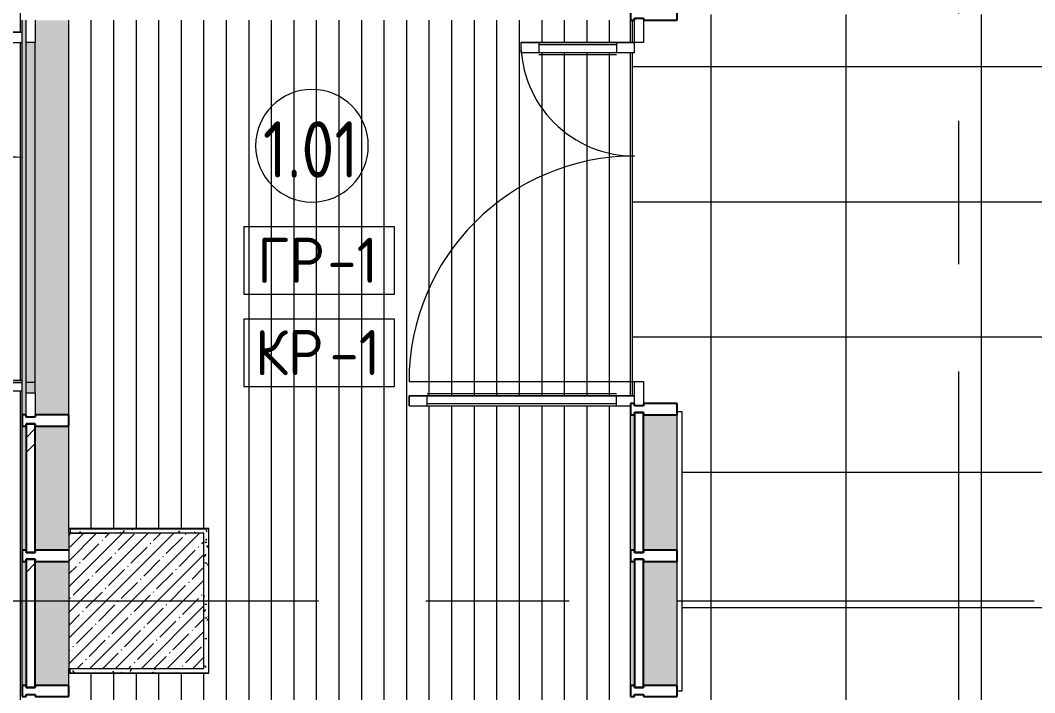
# Model space of a CAD drawing. Header units: millimetres. Extents: x -4005 to 195566, y -8553 to 29000.
# Drawn here: x 3845 to 8346, y 17743 to 20725 of the extents above; entities that cross this region are included whole.
import ezdxf

# ---------------------------------------------------------------- set-up
doc = ezdxf.new("R2010")
doc.units = ezdxf.units.MM
doc.linetypes.add('Осевая', pattern=[3175, 635, -476.25, 1587.5, -476.25])
for name, color, linetype, lineweight in [('A-AREA-IDEN', 7, 'Continuous', 9), ('A-DETL-GENF', 7, 'Continuous', 9), ('A-DOOR', 7, 'Continuous', 9), ('A-DOOR-1', 7, 'Continuous', 13), ('A-FLOR-IDEN', 7, 'Continuous', 9), ('A-FLOR-PATT', 7, 'Continuous', 9), ('A-GLAZ-CURT', 7, 'Continuous', 9), ('A-GLAZ-CURT-1', 7, 'Continuous', 25), ('A-GLAZ-CWMG', 7, 'Continuous', 9), ('A-GLAZ-CWMG-1', 7, 'Continuous', 25), ('S-COLS', 7, 'Continuous', 9), ('Оси-2', 7, 'Осевая', 9)]:
    doc.layers.add(name, color=color, linetype=linetype, lineweight=lineweight)
for name, color, linetype, lineweight, true_color in [('A-FLOR-1', 7, 'Continuous', 9, 0x787878), ('A-WALL-1', 9, 'Continuous', 9, 0x808080), ('A-WALL-FNSH-1', 9, 'Continuous', 9, 0x808080), ('I-WALL-2', 9, 'Continuous', 9, 0x808080), ('S-COLS-1', 9, 'Continuous', 9, 0x808080)]:
    doc.layers.add(name, color=color, linetype=linetype, lineweight=lineweight, true_color=true_color)
doc.styles.add('GOST Common', font='GOST_Common.ttf', dxfattribs={"width": 0.9, "height": 250})
doc.styles.add('GOST Common_1', font='GOST_Common.ttf', dxfattribs={"height": 200})
pattern_1 = [(0, (0, 0), (121.92, 30.48), [10.058, -81.382, 10.058, -81.382, -487.68]), (0, (0, 0), (121.92, 30.48), [-182.88, 10.058, -172.822, 10.058, -81.382, -213.36]), (0, (0, 0), (121.92, 30.48), [-457.2, 10.058, -50.902, 10.058, -142.342]), (120, (45.72, 15.24), (-87.356454, 90.345817), [10.058, -81.382, 10.058, -81.382, -487.68]), (120, (45.72, 15.24), (-87.356454, 90.345817), [-182.88, 10.058, -172.822, 10.058, -81.382, -213.36]), (120, (45.72, 15.24), (-87.356454, 90.345817), [-457.2, 10.058, -50.902, 10.058, -142.342]), (240, (60.96, 76.2), (-34.563546, -120.825817), [10.058, -81.382, 10.058, -81.382, -487.68]), (240, (60.96, 76.2), (-34.563546, -120.825817), [-182.88, 10.058, -172.822, 10.058, -81.382, -213.36]), (240, (60.96, 76.2), (-34.563546, -120.825817), [-457.2, 10.058, -50.902, 10.058, -142.342])]

# ---------------------------------------------------------------- blocks, each defined once
blk = doc.blocks.new('Системная панель - Стекло - 40мм-32257947-План отделки полов с раскладкой материалов 1 этажа в осях 1-12')
at = {"layer": 'A-GLAZ-CURT'}
h = blk.add_hatch(dxfattribs=at)
h.set_pattern_fill('FP_35', color=256, style=0, pattern_type=2)
h.set_pattern_definition([(135, (18575, -6670), (-282.843, -282.843), [200, -600]), (135, (18675, -6870), (-282.843, -282.843), [600, -200]), (135, (18775, -6470), (-282.843, -282.843), [200, -600])])
h.paths.add_polyline_path([(310, 0), (310, 40), (-310, 40), (-310, 0), (245, 0)])
at = {"layer": 'A-GLAZ-CURT-1'}
for p, q in [((310, 40), (-310, 40)), ((-310, 40), (-310, 0)), ((-310, 0), (310, 0)), ((310, 0), (310, 40))]:
    blk.add_line(p, q, dxfattribs=at)
blk = doc.blocks.new('Прямоугольный импост - Импост структурный с накладкой - 190мм-32257948-План отделки полов с раскладкой материалов 1 этажа в осях 1-12')
at = {"layer": 'A-GLAZ-CWMG'}
for points in [[(6553, 18375), (6570, 18375), (6570, 18975), (6553, 18975), (6553, 18409.4)], [(6610, 18375), (6760, 18375), (6760, 18975), (6610, 18975), (6610, 18478.6)]]:
    blk.add_hatch(color=256, dxfattribs=at).paths.add_polyline_path(points)
for p, q in [((6553, 18375), (6553, 18975)), ((6760, 18375), (6760, 18975))]:
    blk.add_line(p, q, dxfattribs=at)
blk = doc.blocks.new('Прямоугольный импост - Импост структурный с накладкой - 190мм-22862222-План отделки полов с раскладкой материалов 1 этажа в осях 1-12')
at = {"layer": 'A-GLAZ-CWMG-1'}
for p, q in [((-25, 0), (-25, 17)), ((-25, 17), (25, 17)), ((-15, 0), (-25, 0)), ((-15, -40), (-15, 0)), ((25, 0), (15, 0)), ((15, 0), (15, -40)), ((25, 17), (25, 0)), ((-25, -190), (-25, -40)), ((-25, -40), (-15, -40)), ((15, -40), (25, -40)), ((25, -40), (25, -190)), ((25, -190), (-25, -190))]:
    blk.add_line(p, q, dxfattribs=at)
blk = doc.blocks.new('Прямоугольный импост - Импост структурный с накладкой - 190мм-23190277-План отделки полов с раскладкой материалов 1 этажа в осях 1-12')
at = {"layer": 'A-GLAZ-CWMG'}
for points in [[(3871.1, 19950.1), (3871.1, 20725.1), (3854.1, 20725.1), (3854.1, 19950.1), (3861.1, 19950.1)], [(4006.1, 19950.1), (4061.1, 19950.1), (4060, 20725.1), (3911.1, 20725.1), (3911.1, 19950.1)], [(3871.1, 19950.1), (3911.1, 19950.1), (3910, 20627.1), (3871.1, 20627.1), (3871.1, 20415.6)]]:
    blk.add_hatch(color=256, dxfattribs=at).paths.add_polyline_path(points)
for p, q in [((3854.1, 19950.1), (3854.1, 20725.1)), ((4061.1, 19950.1), (4061.1, 20725)), ((3871.1, 19950.1), (3871.1, 20627.1)), ((3911.1, 19950.1), (3911.1, 20627.1))]:
    blk.add_line(p, q, dxfattribs=at)
blk = doc.blocks.new('BSC_Колонна _Прямоугольная - 600х600-17858062-План отделки полов с раскладкой материалов 1 этажа в осях 1-12')
at = {"layer": 'S-COLS'}
h = blk.add_hatch(dxfattribs=at)
h.set_pattern_fill('FP_84', color=256, style=0, pattern_type=2)
h.set_pattern_definition([(45, (-4360, -18150), (-57.02463, 57.02463), []), (45, (-4302.975, -18150), (-57.02463, 57.02463), [100.806, -20.161, 3.353, -16.808])])
h.paths.add_polyline_path([(300, -300), (300, 300), (-300, 300), (-300, -300), (-4.9, -300)])
at = {"layer": 'S-COLS-1'}
for p, q in [((300, 300), (-300, 300)), ((-300, 300), (-300, -300)), ((300, -300), (300, 300)), ((-300, -300), (300, -300))]:
    blk.add_line(p, q, dxfattribs=at)
blk = doc.blocks.new('Дверь_Витражная_остекление_ - ДВН_ДАО_Главный вход_1800 в свету 3-32257949-План отделки полов с раскладкой материалов 1 этажа в осях 1-12')
at = {"layer": 'A-DETL-GENF'}
for p, q in [((-707, 0), (-752, 0)), ((-752, -504), (-752, 0)), ((-707, 0), (-752, 0)), ((-752, 0), (-752, -504)), ((-707, -504), (-707, 0)), ((-707, -504), (-707, 0)), ((815, -1000), (815, 0)), ((815, 0), (815, -1000)), ((860, -1000), (860, -17)), ((860, -1000), (860, -17)), ((-752, -80), (-707, -80)), ((-742, -424), (-742, -80)), ((-698, -424), (-698, -80)), ((806, -920), (806, -80)), ((860, -80), (815, -80)), ((850, -920), (850, -80)), ((-752, -424), (-707, -424)), ((-752, -504), (-707, -504)), ((-752, -504), (-707, -504)), ((860, -920), (815, -920)), ((860, -1000), (815, -1000)), ((815, -1000), (860, -1000))]:
    blk.add_line(p, q, dxfattribs=at)
at = {"layer": 'A-DOOR'}
for p, q in [((-752, -504), (-752, 0)), ((752, -1000), (752, 0))]:
    blk.add_line(p, q, dxfattribs=at)
for centre, radius, start, end in [((-752, 0), 504, 270, 0), ((752, 0), 1000, 180, 270)]:
    blk.add_arc(centre, radius, start, end, dxfattribs=at)
at = {"layer": 'A-DOOR-1'}
for p, q in [((-850, 40), (-752, 40)), ((-752, 40), (-752, 0)), ((752, 40), (850, 40)), ((752, 0), (752, 40)), ((-752, 0), (-850, 0)), ((850, 0), (752, 0))]:
    blk.add_line(p, q, dxfattribs=at)
blk = doc.blocks.new('Системная панель - Стекло - 40мм-23926328-План отделки полов с раскладкой материалов 1 этажа в осях 1-12')
at = {"layer": 'A-GLAZ-CURT'}
h = blk.add_hatch(dxfattribs=at)
h.set_pattern_fill('FP_88', color=256, style=0, pattern_type=2)
h.set_pattern_definition([(135, (17950, -6670), (-282.843, -282.843), [200, -600]), (135, (18050, -6870), (-282.843, -282.843), [600, -200]), (135, (18150, -6470), (-282.843, -282.843), [200, -600])])
h.paths.add_polyline_path([(285, 40), (-285, 40), (-285, 0), (285, 0)])
at = {"layer": 'A-GLAZ-CURT-1'}
for p, q in [((285, 40), (-285, 40)), ((-285, 40), (-285, 0)), ((-285, 0), (285, 0)), ((285, 0), (285, 40))]:
    blk.add_line(p, q, dxfattribs=at)
blk = doc.blocks.new('Прямоугольный импост - Импост структурный с накладкой - 190мм-23926323-План отделки полов с раскладкой материалов 1 этажа в осях 1-12')
at = {"layer": 'A-GLAZ-CWMG'}
for points in [[(6560, 17775), (6570, 17775), (6570, 18325), (6553, 18325), (6553, 17775), (6556.8, 17775)], [(6610, 17775), (6760, 17775), (6760, 18325), (6610, 18325), (6610, 17830)]]:
    blk.add_hatch(color=256, dxfattribs=at).paths.add_polyline_path(points)
for p, q in [((6553, 17775), (6553, 18325)), ((6760, 17775), (6760, 18325))]:
    blk.add_line(p, q, dxfattribs=at)
blk = doc.blocks.new('Прямоугольный импост - Импост структурный с накладкой - 170мм-23186685-План отделки полов с раскладкой материалов 1 этажа в осях 1-12')
at = {"layer": 'A-GLAZ-CWMG'}
for p, q in [((3846.1, 20672.1), (3846.1, 27150.1)), ((3846.1, 19127.1), (3846.1, 20627.1)), ((3846.1, 17663.1), (3846.1, 19082.1))]:
    blk.add_line(p, q, dxfattribs=at)
blk = doc.blocks.new('Прямоугольный импост - Импост структурный с накладкой - 190мм-23933667-План отделки полов с раскладкой материалов 1 этажа в осях 1-12')
at = {"layer": 'A-GLAZ-CWMG'}
for points in [[(3861.1, 19150.1), (3871.1, 19150.1), (3871.1, 19950.1), (3854.1, 19950.1), (3854.1, 19150.1)], [(3886.1, 19150.1), (3911.1, 19150.1), (3910, 19950.1), (3871.1, 19950.1), (3871.1, 19150.1)], [(4031.1, 19150.1), (4061.1, 19150.1), (4060, 19950.1), (3911.1, 19950.1), (3911.1, 19150.1), (4006.1, 19150.1)]]:
    blk.add_hatch(color=256, dxfattribs=at).paths.add_polyline_path(points)
for p, q in [((3854.1, 19150.1), (3854.1, 19950.1)), ((3871.1, 19150.1), (3871.1, 19950.1)), ((3911.1, 19150.1), (3911.1, 19950.1)), ((4061.1, 19150.1), (4061.1, 19950.1))]:
    blk.add_line(p, q, dxfattribs=at)
blk = doc.blocks.new('Дверь_Витражная_СКБ_2Ст - ВН-1_ ДВН_ДАО_Главный вход_1800 в свету 3-31912953-План отделки полов с раскладкой материалов 1 этажа в осях 1-12')
at = {"layer": 'A-DETL-GENF'}
for p, q in [((732, 40), (732, 0)), ((732, 40), (732, 0)), ((-822, -554), (-822, -17)), ((-822, -17), (-822, -554)), ((-777, -554), (-777, -17)), ((-777, -554), (-777, -17)), ((723, -1000), (723, -17)), ((723, -17), (723, -1000)), ((768, -1000), (768, -17)), ((768, -1000), (768, -17)), ((-822, -80), (-777, -80)), ((-812, -474), (-812, -80)), ((-768, -474), (-768, -80)), ((714, -920), (714, -80)), ((768, -80), (723, -80)), ((758, -920), (758, -80)), ((-822, -474), (-777, -474)), ((-822, -554), (-777, -554)), ((-822, -554), (-777, -554)), ((768, -920), (723, -920)), ((768, -1000), (723, -1000)), ((723, -1000), (768, -1000))]:
    blk.add_line(p, q, dxfattribs=at)
at = {"layer": 'A-DOOR'}
for p, q in [((-822, -554), (-822, -17)), ((732, -1000), (732, -17))]:
    blk.add_line(p, q, dxfattribs=at)
for centre, radius, start, end in [((-822, 0), 554, 270, 358.2329), ((732, 0), 1000, 180.9768, 270)]:
    blk.add_arc(centre, radius, start, end, dxfattribs=at)
at = {"layer": 'A-DOOR-1'}
for p, q in [((-875, 40), (-777, 40)), ((-777, 40), (-777, 0)), ((777, 40), (875, 40)), ((777, 0), (777, 40)), ((-777, 0), (-875, 0)), ((875, 0), (777, 0))]:
    blk.add_line(p, q, dxfattribs=at)
blk = doc.blocks.new('Системная панель - Стекло - 40мм-V68-План отделки полов с раскладкой материалов 1 этажа в осях 1-12')
at = {"layer": 'A-GLAZ-CURT'}
h = blk.add_hatch(dxfattribs=at)
h.set_pattern_fill('FP_104', color=256, style=0, pattern_type=2)
h.set_pattern_definition([(135, (17950.12, -3971.1), (-282.843, -282.843), [200, -600]), (135, (18050.12, -4171.1), (-282.843, -282.843), [600, -200]), (135, (18150.12, -3771.1), (-282.843, -282.843), [200, -600])])
h.paths.add_polyline_path([(285, 0), (285, 40), (-285, 38.9), (-285, 0), (-204.9, 0)])
at = {"layer": 'A-GLAZ-CURT-1'}
for p, q in [((285, 40), (-285, 40)), ((-285, 40), (-285, 0)), ((-285, 0), (285, 0)), ((285, 0), (285, 40))]:
    blk.add_line(p, q, dxfattribs=at)
blk = doc.blocks.new('Прямоугольный импост - Импост структурный с накладкой - 190мм-V69-План отделки полов с раскладкой материалов 1 этажа в осях 1-12')
at = {"layer": 'A-GLAZ-CWMG'}
for points in [[(3861.1, 17775.1), (3871.1, 17775.1), (3871.1, 18325.1), (3854.1, 18325.1), (3854.1, 17775.1)], [(4006.1, 17775.1), (4061.1, 17775.1), (4060, 18325.1), (3911.1, 18325.1), (3911.1, 17775.1)]]:
    blk.add_hatch(color=256, dxfattribs=at).paths.add_polyline_path(points)
for p, q in [((3854.1, 17775.1), (3854.1, 18325.1)), ((4061.1, 17775.1), (4061.1, 17850))]:
    blk.add_line(p, q, dxfattribs=at)
blk = doc.blocks.new('Прямоугольный импост - Импост структурный с накладкой - 190мм-V70-План отделки полов с раскладкой материалов 1 этажа в осях 1-12')
at = {"layer": 'A-GLAZ-CWMG-1'}
for p, q in [((-25, 0), (-25, 17)), ((-25, 17), (25, 17)), ((-15, 0), (-25, 0)), ((-15, -40), (-15, 0)), ((25, 0), (15, 0)), ((15, 0), (15, -40)), ((25, 17), (25, 0)), ((-25, -188.9), (-25, -40)), ((-25, -40), (-15, -40)), ((15, -40), (25, -40)), ((25, -40), (25, -188.9))]:
    blk.add_line(p, q, dxfattribs=at)
blk = doc.blocks.new('Прямоугольный импост - Импост структурный с накладкой - 190мм-23933741-План отделки полов с раскладкой материалов 1 этажа в осях 1-12')
at = {"layer": 'A-GLAZ-CWMG-1'}
for p, q in [((-25, 0), (-25, 17)), ((-25, 17), (25, 17)), ((-15, 0), (-25, 0)), ((-15, -40), (-15, 0)), ((25, 0), (15, 0)), ((15, 0), (15, -40)), ((25, 17), (25, 0)), ((-25, -190), (-25, -40)), ((-25, -40), (-15, -40)), ((15, -40), (25, -40)), ((25, -40), (25, -190)), ((25, -190), (-25, -190))]:
    blk.add_line(p, q, dxfattribs=at)
blk = doc.blocks.new('Системная панель - Стекло - 40мм-V73-План отделки полов с раскладкой материалов 1 этажа в осях 1-12')
at = {"layer": 'A-GLAZ-CURT'}
h = blk.add_hatch(dxfattribs=at)
h.set_pattern_fill('FP_114', color=256, style=0, pattern_type=2)
h.set_pattern_definition([(135, (18550.12, -3971.1), (-282.843, -282.843), [200, -600]), (135, (18650.12, -4171.1), (-282.843, -282.843), [600, -200]), (135, (18750.12, -3771.1), (-282.843, -282.843), [200, -600])])
h.paths.add_polyline_path([(285, 38.9), (285, 40), (-285, 38.9), (-285, 0), (285, 0), (285, 15)])
at = {"layer": 'A-GLAZ-CURT-1'}
for p, q in [((285, 40), (-285, 40)), ((-285, 40), (-285, 0)), ((-285, 0), (285, 0)), ((285, 0), (285, 40))]:
    blk.add_line(p, q, dxfattribs=at)
blk = doc.blocks.new('Прямоугольный импост - Импост структурный с накладкой - 190мм-V74-План отделки полов с раскладкой материалов 1 этажа в осях 1-12')
at = {"layer": 'A-GLAZ-CWMG'}
for points in [[(3861.1, 18375.1), (3871.1, 18375.1), (3871.1, 18925.1), (3854.1, 18925.1), (3854.1, 18375.1)], [(3911.1, 18375.1), (4060, 18375.1), (4060, 18925.1), (3911.1, 18925.1), (3911.1, 18795.2)]]:
    blk.add_hatch(color=256, dxfattribs=at).paths.add_polyline_path(points)
for p, q in [((3854.1, 18375.1), (3854.1, 18925.1)), ((4061.1, 18450), (4061.1, 18925.1))]:
    blk.add_line(p, q, dxfattribs=at)
blk = doc.blocks.new('Прямоугольный импост - Импост структурный с накладкой - 190мм-23933668-План отделки полов с раскладкой материалов 1 этажа в осях 1-12')
at = {"layer": 'A-GLAZ-CWMG'}
for points in [[(3871.1, 18975.1), (3871.1, 19150.1), (3854.1, 19150.1), (3854.1, 18975.1), (3861.1, 18975.1)], [(3911.1, 19073.1), (3910, 19150.1), (3871.1, 19150.1), (3871.1, 19073.1), (3910, 19073.1)], [(4060, 18975.1), (4061.1, 18975.1), (4060, 19150.1), (3911.1, 19150.1), (3911.1, 18975.1), (4031.1, 18975.1)]]:
    blk.add_hatch(color=256, dxfattribs=at).paths.add_polyline_path(points)
for p, q in [((3854.1, 18975.1), (3854.1, 19150.1)), ((3871.1, 19073.1), (3871.1, 19150.1)), ((3911.1, 19073.1), (3911.1, 19150.1)), ((4061.1, 18975.1), (4061.1, 19150.1))]:
    blk.add_line(p, q, dxfattribs=at)
blk = doc.blocks.new('Марка_Помещения - Номер-25198446-План отделки полов с раскладкой материалов 1 этажа в осях 1-12')
at = {"layer": 'A-AREA-IDEN'}
for start, end in [(360, 180), (180, 360)]:
    blk.add_arc((0, 0), 2.5, start, end, dxfattribs=at)
blk = doc.blocks.new('М_перекрытий_ЭП - Типоразмер-25383776-План отделки полов с раскладкой материалов 1 этажа в осях 1-12')
at = {"layer": 'A-FLOR-IDEN'}
for p, q in [((3.352, 1.578), (-3.336, 1.578)), ((-3.336, 1.578), (-3.336, -1.406)), ((3.352, -1.406), (3.352, 1.578)), ((-3.336, -1.406), (3.352, -1.406))]:
    blk.add_line(p, q, dxfattribs=at)

msp = doc.modelspace()

# ---------------------------------------------------------------- hatches: boundary and pattern name
at = {"layer": 'A-FLOR-PATT'}
h = msp.add_hatch(dxfattribs=at)
h.set_pattern_fill('FP_127', color=256, style=0, pattern_type=2)
h.set_pattern_definition([(0, (9309.74, 16920), (0, 600), []), (90, (9309.74, 16920), (-600, 4e-14), [])])
h.paths.add_polyline_path([(2375.7, 7680), (2918.2, 7680.7), (2918.2, 7730), (2908.2, 7730), (2908.2, 7758.3), (2903.8, 7758.3), (2903.8, 8308.3), (1628.5, 8308.3), (1628.2, 7730), (1618.2, 7730), (1618.2, 7680.7), (2323.6, 7680)])
h.paths.add_polyline_path([(6570, 20627), (6570, 20725), (6560, 20725), (6560, 20627)])
h.paths.add_polyline_path([(6570, 17627), (6570, 17725), (6560, 17725), (6560, 17627)])
h.paths.add_polyline_path([(1837.7, 10879), (1852.7, 10864), (561.6, 10864), (561.6, 10599.6), (546.6, 10600), (546.6, 10879), (1831.4, 10879)])
h.paths.add_polyline_path([(2993.2, 7908), (2993.2, 7920), (4520, 7920), (4520, 8872.1), (4627.5, 8867.9), (4733.9, 8852.1), (4838, 8825.1), (4946.3, 8783.1), (5034.6, 8738.2), (5124.7, 8679.5), (5214.6, 8604.8), (5283.5, 8534.8), (5350.3, 8450.5), (5407.7, 8359.5), (5455, 8262.8), (5502.3, 8359.5), (5559.7, 8450.5), (5628.1, 8536.4), (5702, 8611.4), (5785.3, 8679.5), (5875.4, 8738.2), (5971.4, 8786.9), (6072, 8825.1), (6176.1, 8852.1), (6282.5, 8867.9), (6390, 8872.1), (6390, 7920), (12864.7, 7920), (12864.7, 8899.2), (12971.8, 8894.4), (13077.9, 8878.3), (13181.6, 8850.8), (13281.7, 8812.4), (13377.2, 8763.5), (13466.9, 8704.7), (13549.7, 8636.6), (13629.9, 8553.5), (13691.2, 8475.8), (13748.3, 8385), (13795.2, 8288.5), (13831.6, 8187.6), (13857, 8083.4), (13871, 7977.1), (13887.1, 8032.5), (13913.1, 8084), (13948.1, 8129.8), (13990.9, 8168.5), (14040.1, 8198.6), (14093.9, 8219.2), (14150.7, 8229.5), (14208.4, 8229.2), (14265, 8218.3), (14265, 7936), (14730, 7936), (14730, 7921), (14731.1, 7921), (14736.3, 8012.1), (14754.9, 8121.8), (14785.6, 8228.8), (14828, 8331.7), (14881.5, 8429.2), (14945.5, 8520.2), (15021.6, 8605.5), (15101.9, 8678.1), (15192.2, 8743.1), (15289.2, 8797.6), (15391.7, 8841), (15498.3, 8872.8), (15607.8, 8892.5), (15718.8, 8899.9), (15740, 8900), (15780, 8899.9), (15780, 8897.2), (15830, 8895), (15830, 7936), (17535, 7936), (17535, 7924.3), (17544.6, 8005.3), (17568.2, 8108.8), (17602.6, 8209.1), (17647.5, 8305.2), (17702.2, 8396.1), (17766.3, 8480.6), (17839, 8557.9), (17919.5, 8627), (18011.1, 8689.6), (18101.2, 8738.3), (18198, 8778.3), (18299.8, 8808.2), (18404.2, 8827.1), (18510, 8834.8), (18510, 7936), (20053.3, 7936), (20053.3, 8991.3), (19113.2, 8991.3), (19113.4, 9094.7), (19124.9, 9197.5), (19147.6, 9298.4), (19181.1, 9396.2), (19225.1, 9489.8), (19279.1, 9578), (19342.4, 9659.8), (19414.3, 9734.1), (19502, 9805.6), (19581.6, 9857.9), (19672.2, 9904.4), (19768.8, 9941.3), (19667.6, 9980.5), (19580.1, 10025.4), (19493.8, 10082.4), (19409.9, 10152.9), (19342.4, 10222.8), (19279.1, 10304.6), (19225.1, 10392.8), (19181.1, 10486.4), (19147.6, 10584.2), (19124.9, 10685.1), (19113.4, 10787.9), (19113.2, 10868.5), (13679, 10868.5), (13679, 15220), (13690, 15220), (13690, 15231), (15574.5, 15231), (15574.5, 15246.2), (15635, 15230), (16090, 15231), (16090, 16200), (16130, 16200), (16130, 15230), (20231, 15231), (20231, 12199), (20245, 12185), (20245, 12135), (20395, 12135), (20410, 12120), (20410, 12108), (20444.6, 12108), (20444.6, 12498.9), (22259.8, 12498.9), (22260, 11980), (22270, 11980), (22270, 12108), (22310, 12108), (22310, 12120), (22325, 12135), (22549.4, 12135), (22549.4, 12186.8), (22564.4, 12201.8), (22564.4, 12120), (22570, 12121), (22570, 13300), (22555, 13315), (22555, 14565), (21905, 14565), (21875, 14595), (21875, 15090), (21717.5, 15090), (21717.5, 15200), (21875, 15200), (21875, 15205), (21879, 15210), (21878, 15220), (21717.5, 15220), (21717.5, 15231), (21879, 15231), (21879, 15361), (21890, 15361), (21890, 18800), (21853.8, 18935.2), (21890, 18935.2), (21890, 26014.6), (21873.8, 26075.2), (21890, 26075.2), (21890, 26340), (21879, 26340), (21879, 26849), (21890, 26849), (21890, 27100), (21815, 27100), (21815, 27140), (21825, 27140), (21825, 27180), (21785, 27180), (21785, 27280), (20335, 27280), (20335, 26849), (20221, 26849), (20221, 26476.2), (18741.3, 26476.2), (18741.3, 26269), (18079.3, 26269), (18079.3, 26474), (14795, 26474), (14795, 24645), (13674, 24645), (13674, 24660), (10309.2, 24660), (10174, 24623.8), (10174, 24660), (9746.3, 24660), (9746.3, 24298.8), (9731.3, 24298.8), (9731, 24283.8), (9146.3, 24283.8), (9146.3, 22236), (9731.2, 22236), (9731.2, 22221), (9746.2, 22220), (9746.2, 20749), (9731.2, 20749), (9730, 20734), (8874, 20734), (8874, 20750), (6760, 20750), (6760, 20725), (6610, 20725), (6610, 20627), (6570, 20627), (6570, 20582), (6560, 20582), (6560, 19060), (6570, 19060), (6570, 19123), (6610, 19123), (6610, 19025), (6760, 19025), (6760, 18990), (6780, 18990), (6780, 17750), (6760, 17749.8), (6760, 17725), (6610, 17725), (6610, 17627), (6570, 17627), (6570, 17582), (6560, 17582), (6560, 16060), (6570, 16060), (6570, 16123), (6610, 16123), (6610, 16025), (6760, 16025), (6760, 16010), (6780, 16010), (6781, 15320.5), (6796, 15320.5), (6796, 14991), (7113.5, 14991), (7113.5, 14759.2), (8072.6, 14759.2), (8072.6, 14719.2), (7113.5, 14719.2), (7113.5, 14559), (6796, 14559), (6796, 12551.1), (6883.5, 12532.2), (6984.1, 12498.9), (7080.5, 12455.1), (7171.8, 12401.5), (7257, 12338.4), (7334.9, 12266.7), (7404.9, 12187.2), (7470.4, 12092.8), (7521.7, 11998.7), (7559.2, 11910.8), (7590.3, 11809.5), (7610.4, 11705.5), (7619.5, 11600), (6796, 11600), (6796, 10864), (6781, 10880), (6780, 10880), (3535.1, 10879), (3520.1, 10864), (3520.1, 11362.1), (3520.1, 11363.6), (1852.7, 11363.6), (1852.7, 10894), (1837.7, 10880), (1837.7, 11378.6), (1837.7, 11380), (1831, 11379), (1830, 10880), (545, 10879), (546, 10599.5), (566, 10599.5), (566, 8799.5), (560, 8799.5), (560, 8535), (905.7, 8535), (905.7, 8784.8), (869.5, 8784.8), (905.7, 8920), (905.7, 9120), (1506, 9120), (1506, 8520), (1305, 8519.8), (1305, 7936), (1543.2, 7936), (1542.8, 7921), (1543.2, 7920), (1543.2, 7908), (1578.5, 7908), (1578.5, 8358.3), (2953.8, 8358.3), (2953.8, 7908), (2991, 7908)])
h.paths.add_polyline_path([(18395, 7920), (18395, 8733.8), (18317.2, 8719.8), (18217.2, 8689.6), (18121.4, 8648.1), (18030.9, 8595.9), (17947, 8533.7), (17870.7, 8462.3), (17803.2, 8382.6), (17745.2, 8295.7), (17697.6, 8202.8), (17661, 8104.9), (17635.8, 8003.6), (17624.9, 7920), (17898.1, 7920)])
h.paths.add_polyline_path([(13777.2, 7920), (13784.8, 7920), (13777.2, 8019.1), (13758.3, 8118.9), (13728.3, 8216), (13687.7, 8309.1), (13636.9, 8397.1), (13576.7, 8478.9), (13500.2, 8560), (13430.9, 8619.9), (13347.1, 8677.4), (13257.5, 8725.2), (13158, 8764), (13065.1, 8789.4), (12964.7, 8805), (12964.7, 7920), (13158, 7920)])
h.paths.add_polyline_path([(13962.3, 7920), (14178, 7920), (14178, 8141), (14128.7, 8135), (14081.9, 8118.3), (14040, 8091.6), (14005, 8056.3), (13978.7, 8014.2), (13962.3, 7967.2), (13957.1, 7920)])
h.paths.add_polyline_path([(17534.5, 7920), (17534.6, 7921), (17532.1, 7920)])
h.paths.add_polyline_path([(14821.1, 7920), (15740, 7920), (15740, 8809.9), (15637.4, 8805.3), (15536, 8789.1), (15437.1, 8761.6), (15341.9, 8723.1), (15251.6, 8674.1), (15167.4, 8615.3), (15090.4, 8547.3), (15019.3, 8468), (14961.7, 8387.7), (14911.7, 8298), (14872, 8203.3), (14843.3, 8104.7), (14825.9, 8003.5), (14825.3, 7992.4)])
h.paths.add_polyline_path([(20230, 7920), (20230, 9040), (20210.3, 9040), (20210.3, 7920), (20220, 7920)])
h.paths.add_polyline_path([(4610.2, 7920), (5421.8, 7920), (5414.3, 8010.6), (5395.1, 8108.9), (5365.1, 8204.5), (5324.6, 8296.1), (5274.2, 8382.7), (5208, 8470.1), (5146.3, 8536.4), (5070.3, 8601.6), (4987.6, 8658), (4899.1, 8704.9), (4805.9, 8741.6), (4709.2, 8767.8), (4610.2, 8783.1), (4610.2, 7992.4)])
h.paths.add_polyline_path([(5488.2, 7920), (6299.8, 7920), (6299.8, 8783.1), (6200.8, 8767.8), (6104.1, 8741.6), (6010.9, 8704.9), (5922.4, 8658), (5839.7, 8601.6), (5762.2, 8534.8), (5695.4, 8463.1), (5635.8, 8382.7), (5585.4, 8296.1), (5544.9, 8204.5), (5514.9, 8108.9), (5495.7, 8010.6), (5494.2, 7992.4)])
h.paths.add_polyline_path([(12760, 7921), (7660, 7921), (7660, 7936), (12825, 7936), (12825, 7921), (12760.3, 7921)])
h.paths.add_polyline_path([(3000.8, 7921), (2993.2, 7921), (2993.2, 7936), (3730, 7936), (3730, 7921), (3510, 7921)])
h.paths.add_polyline_path([(545, 8800), (546, 8800), (545, 9072.7)])
h.paths.add_polyline_path([(20110.3, 9040), (20110.3, 9050), (20130.3, 9050), (20130.3, 9090), (20230, 9090), (20230, 10805.2), (20130.3, 10805.2), (20130.3, 10850), (20110.3, 10850), (20110.3, 10860), (20070.3, 10860), (20070.3, 10850), (20053.3, 10850), (20053.3, 10801.3), (19202.8, 10801.3), (19213.3, 10702), (19235.3, 10604.7), (19268.5, 10510.5), (19312.4, 10420.9), (19366.5, 10337), (19430, 10259.9), (19502, 10190.8), (19581.6, 10130.6), (19672.2, 10078.1), (19759, 10039.9), (19854.5, 10010.6), (19952.6, 9992.7), (20052.3, 9986.3), (20052.3, 9896.3), (19952.6, 9889.9), (19854.5, 9872), (19759, 9842.7), (19667.6, 9802.5), (19580.1, 9750.9), (19502, 9691.7), (19430, 9622.6), (19366.5, 9545.6), (19312.4, 9461.7), (19268.5, 9372.1), (19235.3, 9277.9), (19213.3, 9180.6), (19202.8, 9081.3), (20053.3, 9081.3), (20053.3, 9050), (20070.3, 9050), (20070.3, 9040)])
h.paths.add_polyline_path([(545, 9155), (546, 9155), (545, 10152.9)])
h.paths.add_polyline_path([(20220, 10855.2), (20230, 10855.2), (20230, 10880), (20220, 10879.5), (20220, 10868.5), (20210.3, 10868.5), (20210.3, 10855.2)])
h.paths.add_polyline_path([(6760, 10864), (3539, 10864), (3540, 10879), (6781, 10879), (6780, 10864), (6767.7, 10864)])
h.paths.add_polyline_path([(1852.7, 11378.6), (3531, 11378.6), (3531, 11380), (1852.7, 11380)])
h.paths.add_polyline_path([(6768, 11600), (6780, 11600), (6778.9, 11650), (6760, 11650), (6760, 11640), (6768, 11640), (6768, 11620)])
h.paths.add_polyline_path([(6760, 11690), (7521.7, 11690), (7501.8, 11792.2), (7470.4, 11891.4), (7427.8, 11986.4), (7374.7, 12075.9), (7311.7, 12158.8), (7239.6, 12233.9), (7159.5, 12300.3), (7072.3, 12357.2), (6979.1, 12403.6), (6881.3, 12439.2), (6780, 12463.3), (6780, 12550), (6768, 12550), (6768, 12510), (6760, 12510), (6760, 11732)])
h.paths.add_polyline_path([(22310, 11880), (22310, 11892), (22270, 11892), (22270, 11900), (22260, 11900), (22260, 11880), (22295, 11880)])
h.paths.add_polyline_path([(21961, 11880), (22210, 11880), (22209.8, 12448.9), (20494.6, 12448.9), (20494.6, 11900), (20510, 11900), (20510, 11880), (21283.8, 11880)])
h.paths.add_polyline_path([(20450, 11880), (20460, 11880), (20460, 11898.9), (20450, 11898.9), (20450, 11892), (20410, 11892), (20410, 11880), (20444.6, 11880)])
h.paths.add_polyline_path([(22545.2, 12683.8), (22410, 12720), (22545.2, 12756.2)])
h.paths.add_polyline_path([(7095, 14574), (7098.5, 14575), (7097.5, 14976), (7097.5, 14975), (7097.5, 14575), (7095, 14575)])
h.paths.add_polyline_path([(9872.6, 14719.2), (9092.6, 14719.2), (9092.6, 14759.2), (9872.6, 14759.2)])
h.paths.add_polyline_path([(8972.6, 14719.2), (8192.6, 14719.2), (8192.6, 14759.2), (8972.6, 14759.2), (8972.6, 14755.8)])
h.paths.add_polyline_path([(9912.6, 14799.2), (9912.6, 15879.2), (9952.6, 15879.2), (9952.6, 14799.2)])
h.paths.add_polyline_path([(9620, 16006.2), (9460, 16006.2), (9460, 16207), (9458, 16207.3), (9458, 16234.3), (9308.9, 16261.7), (9305, 16266.9), (9303.8, 16274.2), (9305.6, 16281.7), (9309.9, 16287.5), (9315.6, 16289.9), (9330.1, 16287.5), (9460, 16264.3), (9460, 16266), (9458, 16266.9), (9458, 16270), (9460, 16270.4), (9460, 16286.2), (9695, 16286.2), (9695.5, 16799.9), (9725, 16799.9), (9725, 16286.2), (9960, 16286.2), (9960, 16006.2), (9772.3, 16006.2)])
h.paths.add_polyline_path([(9713.4, 16871.5), (9695, 16871.5), (9695, 17385.2), (9460, 17385.2), (9460, 17401.4), (9458, 17401.4), (9458, 17405.4), (9460, 17405.4), (9460, 17407.1), (9315.6, 17381.5), (9309.9, 17383.9), (9305.6, 17389.6), (9303.8, 17397.2), (9305, 17404.5), (9308.9, 17409.7), (9315.6, 17411.7), (9458, 17437.1), (9458, 17464.4), (9460, 17464.4), (9460, 17665.2), (9960, 17665.2), (9960, 17385.2), (9725, 17385.2), (9724.5, 16871.5), (9713.9, 16871.5)])
h.paths.add_polyline_path([(9717.5, 16871.5), (9717.5, 16871.5), (9720.6, 16871.5)])
h.paths.add_polyline_path([(9912.6, 17799.2), (9912.6, 18429.2), (9952.6, 18429.2), (9952.6, 17799.2)])
h.paths.add_polyline_path([(14330, 17821), (13690, 17821), (13690, 17825.5), (13679, 17825.5), (13679, 18474.5), (13690, 18474.5), (13690, 18470), (14330, 18470.7), (14330, 18474.5), (14341, 18474.5), (14340.2, 17825.5), (14334.5, 17825.5), (14334.5, 17821)])
h.paths.add_polyline_path([(13690, 18479), (13679, 18479), (13679, 18490), (14329, 18490), (14328.1, 18479), (13710, 18479)])
h.paths.add_polyline_path([(9952.6, 18549.2), (9912.6, 18549.2), (9912.6, 19179.2), (9952.6, 19179.2), (9952.6, 18795.2)])
h.paths.add_polyline_path([(9912.6, 19299.2), (9912.6, 20632.7), (9952.6, 20632.7), (9952.6, 19299.2)])
h.paths.add_polyline_path([(9731.2, 20749), (9730, 22221), (9131.2, 22221.2), (9131.2, 22220), (9730, 22220), (9730, 20750), (9730, 20749)])
h.paths.add_polyline_path([(13710, 21569), (13679, 21569), (13679, 22224.5), (13690, 22224.5), (13690, 22220), (13700, 22221), (13700, 22232), (14341, 22231.9), (14340.2, 21569), (13758.1, 21569)])
h.paths.add_polyline_path([(9701.1, 22320), (9309.5, 22320), (9309.5, 24120), (9909.7, 24120), (9909.7, 22320), (9730, 22320)])
h.paths.add_polyline_path([(9994.3, 23413.8), (9994.3, 23486.2), (10129.5, 23450)])
h.paths.add_polyline_path([(9731.3, 24298.8), (9731, 24299), (9731, 24298.8)])
h.paths.add_polyline_path([(21283.8, 25920), (20709.7, 25920), (20709.7, 26520), (20910, 26520), (21045.2, 26556.2), (21045.2, 26520), (21310, 26520), (21310, 26255.2), (21346.2, 26255.2), (21310, 26120), (21310, 25920)])
h.paths.add_polyline_path([(21574.8, 26483.8), (21574.8, 26556.2), (21710, 26520)])
h.paths.add_polyline_path([(19252.4, 26560), (20136.3, 26560), (20135.9, 26560), (18913.8, 26560)])
h.paths.add_polyline_path([(21283.8, 26784.8), (21273.8, 26784.8), (21310, 26920), (21346.2, 26784.8), (21310, 26784.8)])
h.paths.add_polyline_path([(21825, 27180), (21890, 27180), (21890, 27280), (21825, 27280), (21825, 27262)])
h = msp.add_hatch(dxfattribs=at)
h.set_pattern_fill('FP_126', color=256, style=0, pattern_type=2)
h.set_pattern_definition([(270, (5260, 17740), (100, 6e-15), [])])
h.paths.add_polyline_path([(4355.1, 15340), (6553, 15340), (6553, 16015), (6070, 16015), (6070, 16060), (6553, 16060), (6553, 17582), (5566, 17582), (5566, 17627), (6553, 17627), (6553, 19015), (5570, 19015), (5570, 19060), (6553, 19060), (6553, 20582), (6066, 20582), (6066, 20627), (6553, 20627), (6553, 20725), (4061.1, 20725), (4061.1, 18470.3), (4680, 18469.2), (4680, 17830), (4061.1, 17830), (4060, 15340)])
at = {"layer": 'I-WALL-2'}
h = msp.add_hatch(dxfattribs=at)
h.set_pattern_fill('FP_116', color=256, style=0, pattern_type=2)
h.set_pattern_definition(pattern_1)
h.paths.add_polyline_path([(4660, 18450), (4660, 18469.2), (4066.1, 18469.2), (4066.1, 18450.3), (4355.1, 18450)])
h = msp.add_hatch(dxfattribs=at)
h.set_pattern_fill('FP_116', color=256, style=0, pattern_type=2)
h.set_pattern_definition(pattern_1)
h.paths.add_polyline_path([(4680, 17850), (4680, 18469.2), (4660, 18469.2), (4660, 17850), (4665, 17850)])
h = msp.add_hatch(dxfattribs=at)
h.set_pattern_fill('FP_116', color=256, style=0, pattern_type=2)
h.set_pattern_definition(pattern_1)
h.paths.add_polyline_path([(4680, 17830), (4680, 17850), (4064.8, 17850), (4064.8, 17830), (4660, 17830)])

# ---------------------------------------------------------------- linework, layer by layer
at = {"layer": 'A-FLOR-1'}
for p, q in [((6553, 20627), (6553, 20725)), ((6560, 20725), (6560, 20627)), ((6553, 19060), (6553, 20582)), ((6560, 20582), (6560, 19060)), ((6760, 18990), (6780, 18990)), ((6780, 18990), (6780, 17750)), ((4061.1, 18470.3), (4066.2, 18470.3)), ((4064.8, 17830), (4061.1, 17830)), ((6780, 17750), (6760, 17750))]:
    msp.add_line(p, q, dxfattribs=at)
at = {"layer": 'A-WALL-1'}
for p, q in [((4066.2, 18470.3), (4066.1, 18450.3)), ((4680, 18469.2), (4066.2, 18470.3)), ((4066.1, 18450.3), (4238.2, 18450)), ((4064.8, 17850), (4064.8, 17830)), ((4064.8, 17830), (4680, 17830))]:
    msp.add_line(p, q, dxfattribs=at)
at = {"layer": 'A-WALL-FNSH-1'}
for p, q in [((4681, 18470.2), (4060, 18470.2)), ((4060, 18470.2), (4060, 18469.2)), ((4060, 18469.2), (4680, 18469.2)), ((4680, 18469.2), (4680, 17830)), ((4681, 17829), (4681, 18470.2)), ((4064.8, 17830), (4064.8, 17829)), ((4064.8, 17829), (4681, 17829))]:
    msp.add_line(p, q, dxfattribs=at)
at = {"layer": 'Оси-2'}
for p, q in [((8010, 593.7), (8010, 24898.1)), ((-704.7, 18150), (35850, 18150))]:
    msp.add_line(p, q, dxfattribs=at)

# ---------------------------------------------------------------- block references
at = {"layer": 'A-AREA-IDEN', "xscale": 99.99999999999993, "yscale": 99.99999999999993, "zscale": 99.99999999999993}
msp.add_blockref('Марка_Помещения - Номер-25198446-План отделки полов с раскладкой материалов 1 этажа в осях 1-12', (5139.3, 20168.6), dxfattribs=at)
at = {"layer": 'A-DOOR', "rotation": 269.9999999999999}
for name, p in [('Дверь_Витражная_СКБ_2Ст - ВН-1_ ДВН_ДАО_Главный вход_1800 в свету 3-31912953-План отделки полов с раскладкой материалов 1 этажа в осях 1-12', (3871.1, 19850.1)), ('Дверь_Витражная_остекление_ - ДВН_ДАО_Главный вход_1800 в свету 3-32257949-План отделки полов с раскладкой материалов 1 этажа в осях 1-12', (6570, 19875))]:
    msp.add_blockref(name, p, dxfattribs=at)
at = {"layer": 'A-FLOR-IDEN', "xscale": 99.99999999999993, "yscale": 99.99999999999993, "zscale": 99.99999999999993}
for p in [(5170.2, 19650.7), (5170.2, 19241.4)]:
    msp.add_blockref('М_перекрытий_ЭП - Типоразмер-25383776-План отделки полов с раскладкой материалов 1 этажа в осях 1-12', p, dxfattribs=at)
at = {"layer": 'A-GLAZ-CURT', "rotation": 269.9999999999999}
for name, p in [('Системная панель - Стекло - 40мм-32257947-План отделки полов с раскладкой материалов 1 этажа в осях 1-12', (6570, 18675)), ('Системная панель - Стекло - 40мм-V73-План отделки полов с раскладкой материалов 1 этажа в осях 1-12', (3871.1, 18650.1)), ('Системная панель - Стекло - 40мм-V68-План отделки полов с раскладкой материалов 1 этажа в осях 1-12', (3871.1, 18050.1)), ('Системная панель - Стекло - 40мм-23926328-План отделки полов с раскладкой материалов 1 этажа в осях 1-12', (6570, 18050))]:
    msp.add_blockref(name, p, dxfattribs=at)
at = {"layer": 'A-GLAZ-CWMG'}
for name in ['Прямоугольный импост - Импост структурный с накладкой - 170мм-23186685-План отделки полов с раскладкой материалов 1 этажа в осях 1-12', 'Прямоугольный импост - Импост структурный с накладкой - 190мм-23190277-План отделки полов с раскладкой материалов 1 этажа в осях 1-12', 'Прямоугольный импост - Импост структурный с накладкой - 190мм-23933667-План отделки полов с раскладкой материалов 1 этажа в осях 1-12', 'Прямоугольный импост - Импост структурный с накладкой - 190мм-23933668-План отделки полов с раскладкой материалов 1 этажа в осях 1-12', 'Прямоугольный импост - Импост структурный с накладкой - 190мм-32257948-План отделки полов с раскладкой материалов 1 этажа в осях 1-12', 'Прямоугольный импост - Импост структурный с накладкой - 190мм-V74-План отделки полов с раскладкой материалов 1 этажа в осях 1-12', 'Прямоугольный импост - Импост структурный с накладкой - 190мм-V69-План отделки полов с раскладкой материалов 1 этажа в осях 1-12', 'Прямоугольный импост - Импост структурный с накладкой - 190мм-23926323-План отделки полов с раскладкой материалов 1 этажа в осях 1-12']:
    msp.add_blockref(name, (0, 0), dxfattribs=at)
at = {"layer": 'A-GLAZ-CWMG', "extrusion": (0, 0, -1), "rotation": 270.0000000000001}
for name, p in [('Прямоугольный импост - Импост структурный с накладкой - 190мм-22862222-План отделки полов с раскладкой материалов 1 этажа в осях 1-12', (-6570, 20750)), ('Прямоугольный импост - Импост структурный с накладкой - 190мм-22862222-План отделки полов с раскладкой материалов 1 этажа в осях 1-12', (-6570, 19000)), ('Прямоугольный импост - Импост структурный с накладкой - 190мм-23933741-План отделки полов с раскладкой материалов 1 этажа в осях 1-12', (-3871.1, 18950.1)), ('Прямоугольный импост - Импост структурный с накладкой - 190мм-V70-План отделки полов с раскладкой материалов 1 этажа в осях 1-12', (-3871.1, 18350.1)), ('Прямоугольный импост - Импост структурный с накладкой - 190мм-22862222-План отделки полов с раскладкой материалов 1 этажа в осях 1-12', (-6570, 18350)), ('Прямоугольный импост - Импост структурный с накладкой - 190мм-23933741-План отделки полов с раскладкой материалов 1 этажа в осях 1-12', (-3871.1, 17750.1)), ('Прямоугольный импост - Импост структурный с накладкой - 190мм-22862222-План отделки полов с раскладкой материалов 1 этажа в осях 1-12', (-6570, 17750))]:
    msp.add_blockref(name, p, dxfattribs=at)
at = {"layer": 'S-COLS'}
msp.add_blockref('BSC_Колонна _Прямоугольная - 600х600-17858062-План отделки полов с раскладкой материалов 1 этажа в осях 1-12', (4360, 18150), dxfattribs=at)

# ---------------------------------------------------------------- texts
at = {"layer": 'A-AREA-IDEN', "insert": (4921.3, 20277.2), "char_height": 250, "width": 548.354, "attachment_point": 1, "style": 'GOST Common'}
msp.add_mtext('1.01', dxfattribs=at)
at = {"layer": 'A-FLOR-IDEN', "char_height": 200, "attachment_point": 1, "style": 'GOST Common_1'}
for s, insert, width in [('ГР', (4896.6, 19760.5), 376.793), ('-1', (5207.5, 19760.5), 296.624), ('КР', (4886.6, 19351.2), 400.844), ('-1', (5217.4, 19351.2), 296.624)]:
    msp.add_mtext(s, dxfattribs=dict(at, insert=insert, width=width))

doc.saveas('drawing.dxf')
